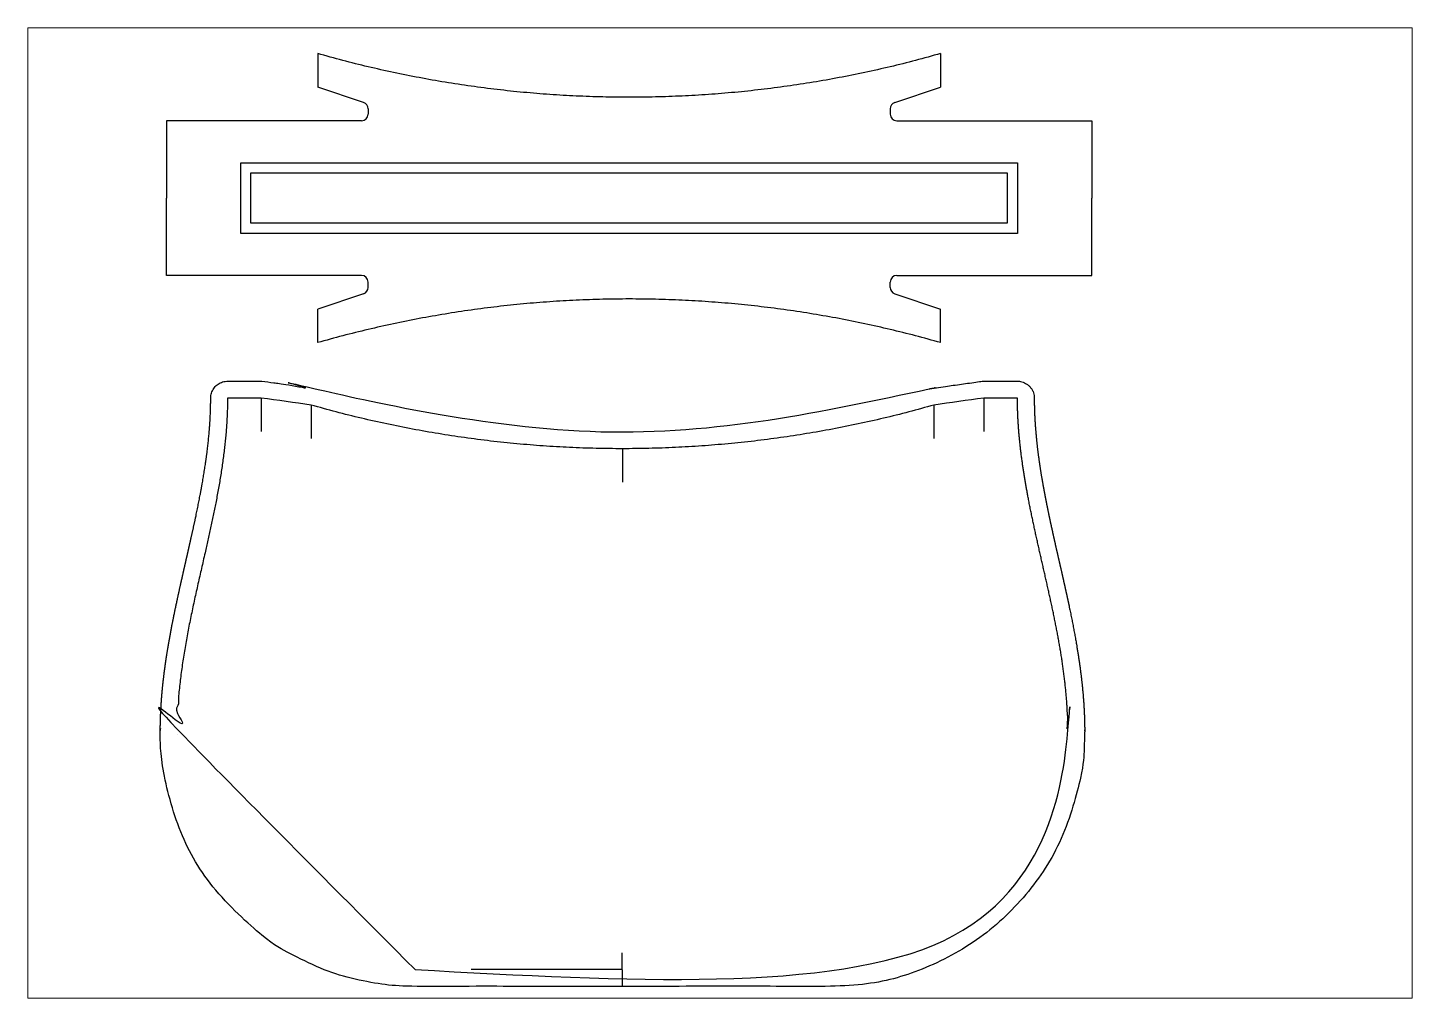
# Paper-space layout 'Лист2' of a CAD drawing. Header units: millimetres. Extents: x 4 to 416, y 3 to 292.
# The model-space entities are those that its viewports show. They can reach past a viewport. Long polylines and large blocks are cut down to what shows.
import ezdxf

# ---------------------------------------------------------------- set-up
doc = ezdxf.new("R2010")
doc.units = ezdxf.units.MM

msp = doc.modelspace()

# ---------------------------------------------------------------- linework, layer by layer
at = {"color": 43, "true_color": 0xebb062}
for p, q in [((472.53, 351.14), (472.53, 341.14)), ((657.83, 351.14), (657.83, 341.14)), ((486.17, 336.59), (472.53, 341.14)), ((644.19, 336.59), (657.83, 341.14)), ((487.53, 334.69), (487.53, 333.14)), ((642.83, 334.69), (642.83, 333.14)), ((485.53, 331.14), (427.53, 331.14)), ((427.53, 331.14), (427.53, 308.15)), ((644.83, 331.14), (702.83, 331.14)), ((702.83, 331.14), (702.83, 308.15)), ((427.53, 285.16), (427.53, 308.15)), ((702.83, 285.16), (702.83, 308.15)), ((485.53, 285.16), (427.53, 285.16)), ((644.83, 285.16), (702.83, 285.16)), ((487.53, 281.6), (487.53, 283.16)), ((642.83, 281.6), (642.83, 283.16)), ((486.17, 279.7), (472.53, 275.16)), ((644.19, 279.7), (657.83, 275.16)), ((472.53, 265.16), (472.53, 275.16)), ((657.83, 265.16), (657.83, 275.16))]:
    msp.add_line(p, q, dxfattribs=at)
at = {"color": 183, "true_color": 0x8650ca}
for p, q in [((455.7, 248.69), (455.7, 238.69)), ((670.7, 248.69), (670.7, 238.69)), ((470.56, 246.6), (470.56, 236.6)), ((655.85, 246.6), (655.85, 236.6)), ((563.2, 233.62), (563.2, 223.62)), ((563.2, 73.69), (563.1, 83.69))]:
    msp.add_line(p, q, dxfattribs=at)
for p, q in [((430.71, 148.72), (430.7, 148.69)), ((563.2, 78.69), (518.2, 78.69))]:
    msp.add_line(p, q)
at = {"color": 5}
msp.add_lwpolyline([(392.52, 360.46), (1002.52, 360.46), (1002.6, 657.46), (392.52, 657.46)], close=True, dxfattribs=at)
at = {"color": 9, "true_color": 0xc1b3b8}
msp.add_lwpolyline([(565.18, 297.65), (449.68, 297.65), (449.68, 308.15), (449.68, 318.65), (565.18, 318.65), (680.68, 318.65), (680.68, 308.15), (680.68, 297.65)], close=True, dxfattribs=at)
at = {"color": 43, "true_color": 0xebb062}
msp.add_lwpolyline([(565.18, 300.65), (452.68, 300.65), (452.68, 308.15), (452.68, 315.65), (565.18, 315.65), (677.68, 315.65), (677.68, 308.15), (677.68, 300.65)], close=True, dxfattribs=at)
for centre, start, end in [((485.53, 334.69), 0, 71.5651), ((644.83, 334.69), 108.4349, 180), ((485.53, 333.14), 270, 0), ((644.83, 333.14), 180, 270), ((485.53, 283.16), 0, 90), ((644.83, 283.16), 90, 180), ((485.53, 281.6), 288.4349, 0), ((644.83, 281.6), 180, 251.5651)]:
    msp.add_arc(centre, 2, start, end, dxfattribs=at)
for points in [[(657.83, 351.14), (596.88, 333.7), (533.48, 333.7), (472.53, 351.14)], [(657.83, 265.16), (596.88, 282.59), (533.48, 282.59), (472.53, 265.16)], [(655.85, 246.6), (594.9, 229.17), (531.51, 229.17), (470.56, 246.6)]]:
    msp.add_rational_spline(points, [1, 0.974301108205, 0.974301108205, 1], degree=3, dxfattribs=at)
at = {"color": 8, "true_color": 0x826a72}
msp.add_rational_spline([(654.47, 251.41), (645.68, 248.9), (636.74, 246.73), (614.98, 242.42), (602.06, 240.64), (576.03, 238.61), (562.92, 238.36), (536.8, 239.41), (523.79, 240.71), (498.13, 244.8), (485.48, 247.59), (472.73, 251.18), (472.33, 251.3), (471.93, 251.41), (471.71, 251.48), (471.48, 251.52), (471.25, 251.56), (466.35, 252.24), (461.45, 252.93), (456.5, 253.63), (456.45, 253.64), (456.4, 253.64), (456.17, 253.68), (455.94, 253.69), (455.7, 253.69), (452.4, 253.69), (449.1, 253.69), (445.77, 253.69), (445.74, 253.69), (445.7, 253.69), (444.36, 253.69), (443.12, 253.18), (442.17, 252.23), (441.22, 251.28), (440.7, 250.04), (440.7, 248.69), (440.7, 246.45), (440.63, 244.2), (440.24, 237.46), (439.72, 232.95), (437.83, 220.38), (436.07, 212.28), (432.36, 195.9), (430.41, 187.63), (427.27, 170.85), (426.07, 162.33), (425.77, 153.54), (425.77, 153.42), (425.76, 153.07), (425.75, 152.84), (425.73, 152.15), (425.72, 151.69), (425.71, 151.16), (425.71, 151.09), (425.71, 150.89), (425.71, 150.75), (425.71, 150.35), (425.7, 150.08), (425.7, 149.76), (425.7, 149.71), (425.7, 149.64), (425.7, 149.62), (425.7, 149.59), (425.7, 149.56), (425.7, 149.52), (425.7, 149.51), (425.7, 149.5), (425.7, 149.5), (425.7, 149.49), (425.7, 149.49), (425.7, 149.48), (425.7, 149.48), (425.7, 149.48), (425.7, 149.48), (425.7, 149.48), (425.7, 149.48), (425.7, 149.48), (425.7, 149.48), (425.7, 149.48), (425.7, 149.45), (425.7, 149.41), (425.7, 149.38), (425.7, 149.3), (425.7, 149.25), (425.7, 149.08), (425.7, 148.98), (425.71, 148.65), (425.71, 148.44), (425.72, 147.79), (425.73, 147.35), (425.78, 146.04), (425.82, 145.16), (426, 142.51), (426.19, 140.73), (426.95, 135.33), (427.72, 131.69), (429.87, 124.41), (431.24, 120.78), (434.57, 113.69), (436.54, 110.23), (441.03, 103.6), (443.56, 100.45), (449.1, 94.57), (452.1, 91.85), (458.48, 86.95), (461.85, 84.77), (468.8, 80.99), (472.38, 79.4), (479.62, 76.81), (483.28, 75.82), (490.53, 74.4), (494.12, 73.97), (498.93, 73.72), (500.22, 73.69), (501.49, 73.69), (507.19, 73.69), (512.89, 73.69), (529.98, 73.69), (541.38, 73.69), (575.57, 73.69), (598.36, 73.69), (622.2, 73.69), (623.25, 73.69), (624.45, 73.69), (624.62, 73.69), (624.82, 73.69), (624.86, 73.69), (624.93, 73.69), (624.94, 73.69), (624.97, 73.69), (624.99, 73.69), (625.03, 73.69), (625.07, 73.69), (625.16, 73.69), (625.23, 73.69), (625.42, 73.69), (625.55, 73.69), (625.93, 73.7), (626.19, 73.7), (626.97, 73.72), (627.48, 73.73), (629.05, 73.8), (630.09, 73.86), (633.26, 74.12), (635.39, 74.39), (641.55, 75.43), (645.62, 76.45), (653.67, 79.23), (657.66, 80.99), (665.37, 85.24), (669.08, 87.73), (676.04, 93.35), (679.28, 96.49), (685.15, 103.26), (687.77, 106.9), (692.29, 114.49), (694.19, 118.44), (697.25, 126.46), (698.41, 130.53), (700.03, 138.59), (700.49, 142.58), (700.65, 146.77), (700.66, 147.06), (700.69, 147.94), (700.7, 148.52), (700.7, 149.18), (700.7, 149.25), (700.7, 149.36), (700.7, 149.39), (700.7, 149.44), (700.7, 149.48), (700.7, 149.48), (700.7, 149.48), (700.7, 149.48), (700.7, 149.48), (700.7, 149.48), (700.7, 149.48), (700.7, 149.49), (700.7, 149.49), (700.7, 149.5), (700.7, 149.5), (700.7, 149.52), (700.7, 149.53), (700.7, 149.56), (700.7, 149.58), (700.7, 149.64), (700.7, 149.68), (700.7, 149.81), (700.7, 149.89), (700.7, 150.14), (700.7, 150.3), (700.7, 150.8), (700.69, 151.13), (700.67, 152.12), (700.66, 152.78), (700.59, 154.76), (700.53, 156.07), (700.28, 160.01), (700.04, 162.61), (699.13, 170.4), (698.29, 175.53), (695.69, 189.02), (693.72, 197.3), (690.02, 213.7), (688.3, 221.82), (686.25, 236.18), (685.7, 242.44), (685.7, 248.69), (685.7, 251.62), (683.63, 253.69), (680.7, 253.69), (677.4, 253.69), (674.1, 253.69), (670.77, 253.69), (670.74, 253.69), (670.7, 253.69), (670.47, 253.69), (670.24, 253.68), (670.01, 253.64), (665.1, 252.95), (660.2, 252.27), (655.25, 251.57), (655.2, 251.56), (655.15, 251.56), (654.92, 251.52), (654.7, 251.48), (654.47, 251.41)], [1, 1, 1, 1, 1, 1, 1, 1, 1, 1, 1, 1, 1, 1, 0.998392038374, 0.998392038374, 1, 1, 1, 1, 1, 1, 0.998376033507, 0.998376033507, 1, 1, 1, 1, 1, 1, 0.949253021674, 0.949253021674, 1, 0.949253021674, 0.949253021674, 1, 1, 1, 1, 1, 1, 1, 1, 1, 1, 1, 1, 1, 1, 1, 1, 1, 1, 1, 1, 1, 1, 1, 1, 1, 1, 1, 1, 1, 1, 1, 1, 1, 1, 1, 1, 1, 1, 1, 1, 1, 1, 1, 1, 1, 1, 1, 1, 1, 1, 1, 1, 1, 1, 1, 1, 1, 1, 1, 1, 1, 1, 1, 1, 1, 1, 1, 1, 1, 1, 1, 1, 1, 1, 1, 1, 1, 1, 1, 1, 1, 1, 1, 1, 1, 1, 1, 1, 1, 1, 1, 1, 1, 1, 1, 1, 1, 1, 1, 1, 1, 1, 1, 1, 1, 1, 1, 1, 1, 1, 1, 1, 1, 1, 1, 1, 1, 1, 1, 1, 1, 1, 1, 1, 1, 1, 1, 1, 1, 1, 1, 1, 1, 1, 1, 1, 1, 1, 1, 1, 1, 1, 1, 1, 1, 1, 1, 1, 1, 1, 1, 1, 1, 1, 1, 1, 1, 1, 1, 1, 1, 1, 1, 1, 1, 1, 1, 1, 1, 1, 1, 1, 1, 0.804737854124, 0.804737854124, 1, 1, 1, 1, 1, 1, 0.998376033507, 0.998376033507, 1, 1, 1, 1, 1, 1, 0.998392038374, 0.998392038374, 1], degree=3, knots=[0, 0, 0, 0, 0.083698, 0.083698, 0.201105, 0.201105, 0.318512, 0.318512, 0.435919, 0.435919, 0.553326, 0.553326, 0.557125, 0.557125, 0.557125, 0.696062, 0.696062, 0.696062, 1.686062, 1.686062, 1.696062, 1.696062, 1.696062, 1.835688, 1.835688, 1.835688, 2.825688, 2.825688, 2.835688, 2.835688, 2.835688, 3.621086, 3.621086, 3.621086, 4.406484, 4.406484, 4.406484, 11.453072, 11.453072, 25.546247, 25.546247, 50.61083, 50.61083, 75.675413, 75.675413, 100.739996, 100.739996, 101.073768, 101.073768, 101.741311, 101.741311, 103.076397, 103.076397, 103.26904, 103.26904, 103.654326, 103.654326, 104.424898, 104.424898, 104.581863, 104.581863, 104.619837, 104.619837, 104.695784, 104.695784, 104.722997, 104.722997, 104.733358, 104.733358, 104.740649, 104.740649, 104.744339, 104.744339, 104.746583, 104.746583, 104.747604, 104.747604, 104.747919, 104.747919, 104.748549, 104.748549, 104.749733, 104.749733, 104.752101, 104.752101, 104.756837, 104.756837, 104.766308, 104.766308, 104.785251, 104.785251, 104.823137, 104.823137, 104.898909, 104.898909, 105.050453, 105.050453, 105.201997, 105.201997, 105.353541, 105.353541, 105.505085, 105.505085, 105.656628, 105.656628, 105.808172, 105.808172, 105.959716, 105.959716, 106.11126, 106.11126, 106.262804, 106.262804, 106.31872, 106.31872, 106.31872, 106.457223, 106.457223, 106.73423, 106.73423, 107.288242, 107.288242, 107.313663, 107.313663, 107.317587, 107.317587, 107.318577, 107.318577, 107.31928, 107.31928, 107.319984, 107.319984, 107.321392, 107.321392, 107.324208, 107.324208, 107.329839, 107.329839, 107.341101, 107.341101, 107.363626, 107.363626, 107.408675, 107.408675, 107.498774, 107.498774, 107.667151, 107.667151, 107.835528, 107.835528, 108.003905, 108.003905, 108.172281, 108.172281, 108.340658, 108.340658, 108.509035, 108.509035, 108.677412, 108.677412, 108.845789, 108.845789, 108.858553, 108.858553, 108.884083, 108.884083, 108.887323, 108.887323, 108.888615, 108.888615, 108.889544, 108.889544, 108.890474, 108.890474, 108.892332, 108.892332, 108.896049, 108.896049, 108.903482, 108.903482, 108.918348, 108.918348, 108.948082, 108.948082, 109.007548, 109.007548, 109.126481, 109.126481, 109.364347, 109.364347, 109.840078, 109.840078, 110.791541, 110.791541, 112.694467, 112.694467, 116.500318, 116.500318, 124.112021, 124.112021, 139.335427, 139.335427, 164.470934, 164.470934, 189.606441, 189.606441, 209.230956, 209.230956, 209.230956, 210.801752, 210.801752, 210.801752, 211.791752, 211.791752, 211.801752, 211.801752, 211.801752, 211.941379, 211.941379, 211.941379, 212.931379, 212.931379, 212.941379, 212.941379, 212.941379, 213.080315, 213.080315, 213.080315, 213.080315], dxfattribs=at)
at = {"color": 43, "true_color": 0xebb062}
for points, weights, knots in [([(445.7, 248.69), (445.7, 215.24), (430.7, 182.93), (430.7, 149.48), (430.7, 108.01), (460.02, 78.69), (501.49, 78.69)], [1, 1, 1, 1, 0.804737854124, 0.804737854124, 1], [107.469361, 107.469361, 107.469361, 107.469361, 207.810801, 207.810801, 207.810801, 209.381597, 209.381597, 209.381597, 209.381597]), ([(501.49, 78.69), (542.63, 78.69), (583.77, 78.69), (624.92, 78.69), (666.38, 78.69), (695.7, 108.01), (695.7, 149.48), (695.7, 182.93), (680.7, 215.24), (680.7, 248.69)], [1, 1, 1, 1, 0.804737854124, 0.804737854124, 1, 1, 1, 1], [0, 0, 0, 0, 1, 1, 1, 2.570796, 2.570796, 2.570796, 102.912236, 102.912236, 102.912236, 102.912236])]:
    msp.add_rational_spline(points, weights, degree=3, knots=knots, dxfattribs=at)
for points in [[(455.7, 248.69), (452.37, 248.69), (449.04, 248.69), (445.7, 248.69)], [(470.56, 246.6), (465.61, 247.3), (460.65, 248), (455.7, 248.69)], [(670.7, 248.69), (665.75, 248), (660.8, 247.3), (655.85, 246.6)], [(680.7, 248.69), (677.37, 248.69), (674.04, 248.69), (670.7, 248.69)]]:
    msp.add_open_spline(points, degree=3, dxfattribs=at)

psp = doc.layouts.new('Лист2')

# ---------------------------------------------------------------- viewports
at = {"layer": '0', "color": 183}
psp.add_viewport(center=(210.19, 147.74), size=(411.92, 288.707), view_center_point=(592.21, 214.49), view_height=288.707, dxfattribs=at)

doc.saveas('drawing.dxf')
